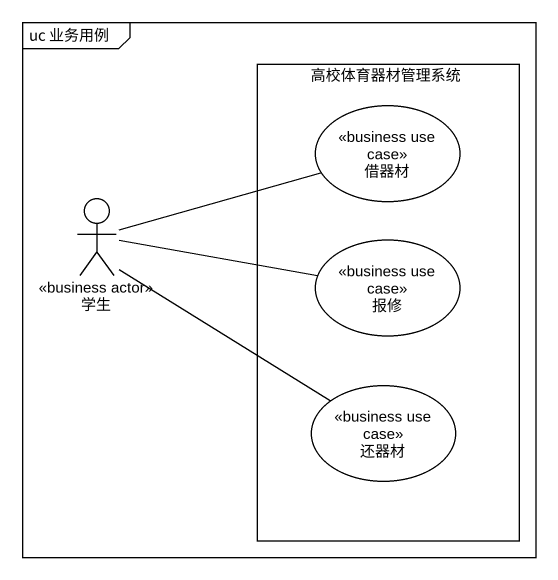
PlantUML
@startuml
mainframe uc 业务用例
rectangle 高校体育器材管理系统 {
  usecase 借器材 <<business use case>>
  usecase 报修 <<business use case>>
  usecase 还器材 <<business use case>>
}
actor 学生 <<business actor>>
学生 -right- 借器材
学生 -right- 报修
学生 -- 还器材
@enduml
